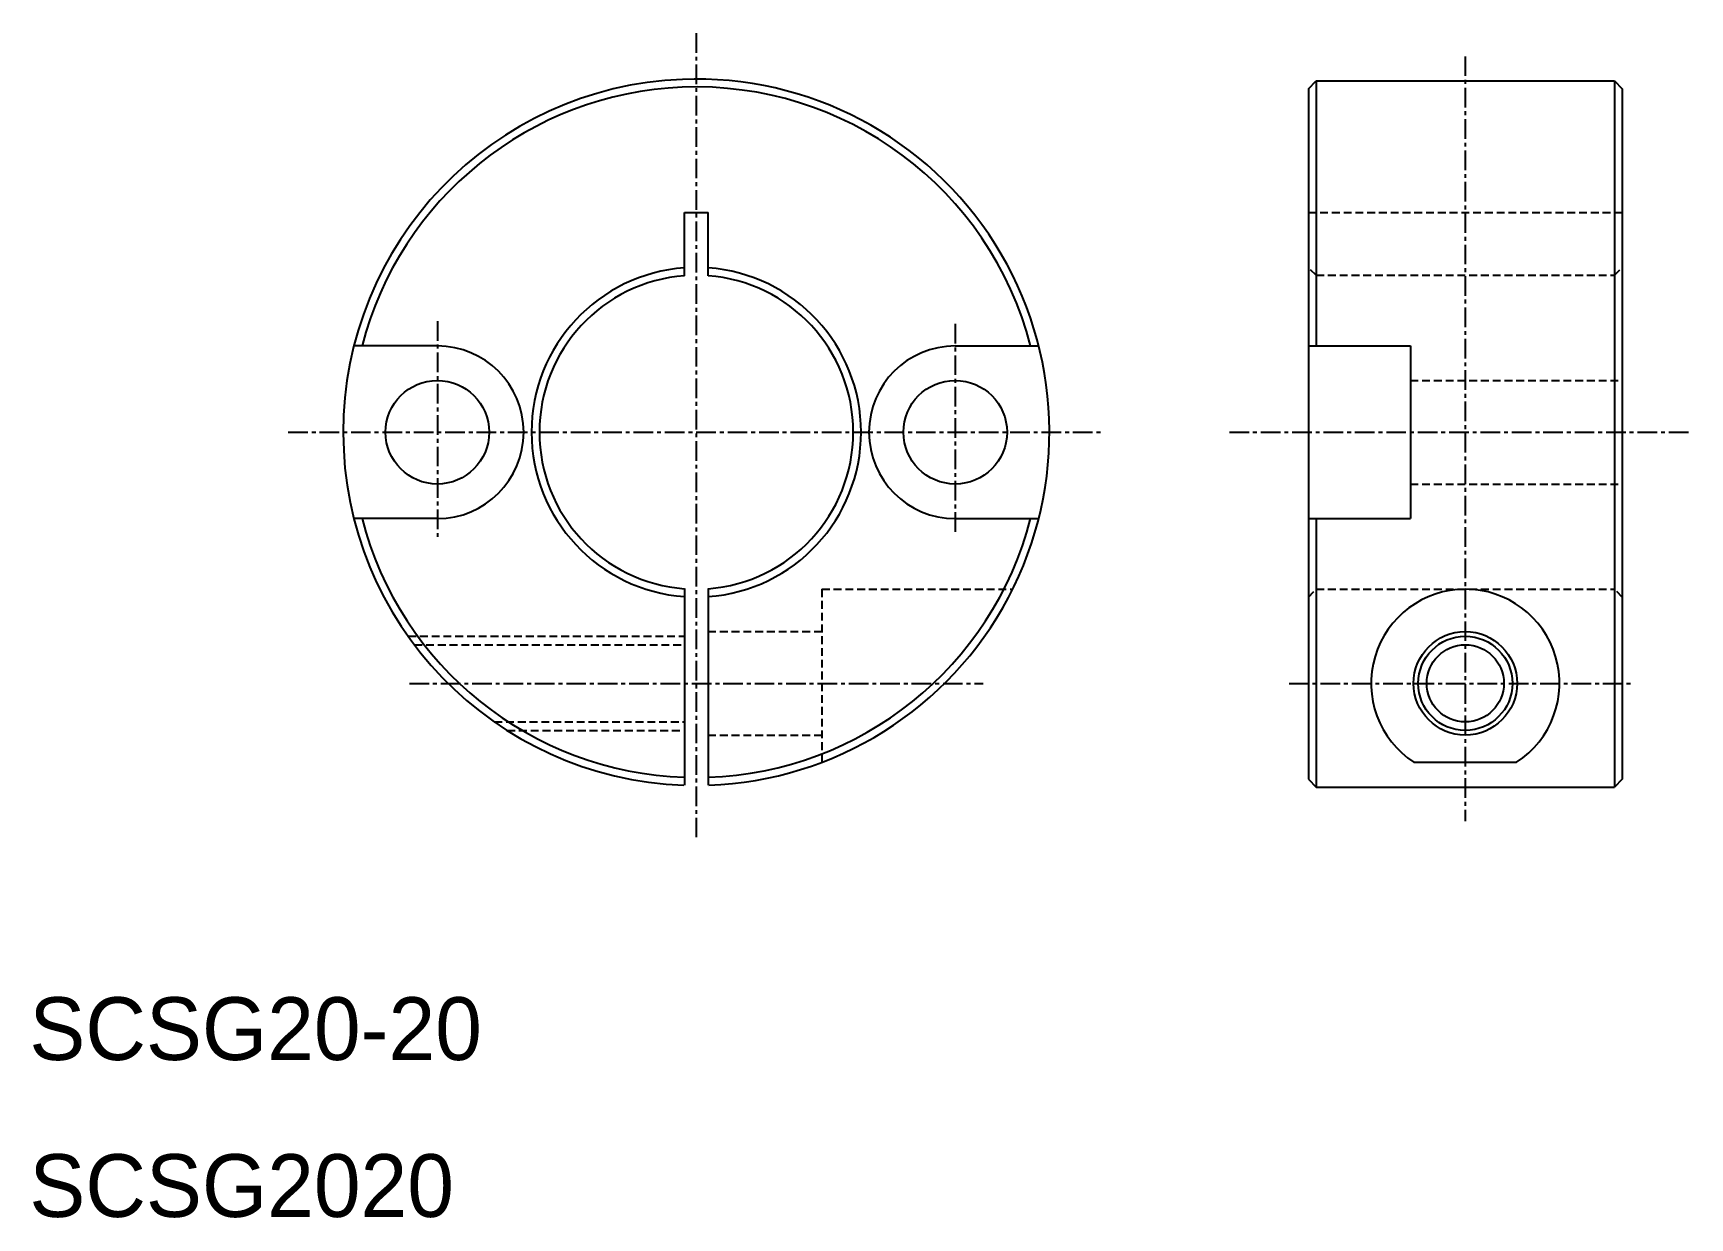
# Model space of a CAD drawing. Extents: x 10 to 116, y 10 to 85.
import ezdxf

# ---------------------------------------------------------------- set-up
doc = ezdxf.new("R2010")
doc.units = 0
doc.linetypes.add('CENTER', pattern=[2, 1.25, -0.25, 0.25, -0.25])
doc.linetypes.add('DASHED', pattern=[0.75, 0.5, -0.25])
doc.layers.get('0').update_dxf_attribs({"linetype": 'CONTINUOUS'})
doc.layers.add('CENTER', color=1, linetype='CENTER')

msp = doc.modelspace()

# ---------------------------------------------------------------- linework, layer by layer
at = {"color": 7, "linetype": 'CONTINUOUS'}
for p, q in [((91.5, 81.89), (92, 82.39)), ((92, 82.39), (111, 82.39)), ((92, 82.39), (92, 65.5)), ((111, 82.39), (111, 37.39)), ((111, 82.39), (111.5, 81.89)), ((91.5, 81.89), (91.5, 67.96)), ((111.5, 81.89), (111.5, 67.96)), ((51.75, 69.97), (51.75, 74)), ((51.75, 74), (53.25, 74)), ((51.75, 74), (53.25, 74)), ((53.25, 69.97), (53.25, 74)), ((91.5, 67.96), (91.5, 52.04)), ((111.5, 67.96), (111.5, 52.04)), ((36, 65.5), (30.68, 65.5)), ((69, 65.5), (74.32, 65.5)), ((91.5, 65.5), (98, 65.5)), ((98, 65.5), (98, 54.5)), ((36, 54.5), (30.68, 54.5)), ((69, 54.5), (74.32, 54.5)), ((91.5, 54.5), (98, 54.5)), ((92, 54.5), (92, 37.39)), ((91.5, 52.04), (91.5, 37.89)), ((111.5, 52.04), (111.5, 37.89)), ((51.75, 50.04), (51.75, 37.51)), ((53.25, 50.04), (53.25, 37.51)), ((98.23, 38.97), (104.77, 38.97)), ((91.5, 37.89), (92, 37.39)), ((92, 37.39), (111, 37.39)), ((111.5, 37.89), (111, 37.39))]:
    msp.add_line(p, q, dxfattribs=at)
at = {"color": 3, "linetype": 'DASHED'}
for p, q in [((91.5, 74), (111.5, 74)), ((92, 70), (91.5, 70.5)), ((92, 70), (111, 70)), ((111, 70), (111.5, 70.5)), ((98, 63.3), (111.5, 63.3)), ((98, 56.7), (111.5, 56.7)), ((60.5, 50), (60.5, 38.97)), ((60.5, 50), (72.66, 50)), ((91.5, 49.5), (92, 50)), ((92, 50), (111, 50)), ((111.5, 49.5), (111, 50)), ((34.14, 47), (51.75, 47)), ((34.53, 46.46), (51.75, 46.46)), ((53.25, 47.3), (60.5, 47.3)), ((39.63, 41.54), (51.75, 41.54)), ((40.45, 41), (51.75, 41)), ((53.25, 40.7), (60.5, 40.7))]:
    msp.add_line(p, q, dxfattribs=at)
at = {"color": 7, "linetype": 'CONTINUOUS'}
for centre, radius in [((36, 60), 3.3), ((69, 60), 3.3), ((101.5, 44), 3.3), ((101.5, 44), 2.46)]:
    msp.add_circle(centre, radius, dxfattribs=at)
at = {"color": 3}
msp.add_circle((101.5, 44), 3, dxfattribs=at)
at = {"color": 7, "linetype": 'CONTINUOUS'}
for centre, radius, start, end in [((52.5, 60), 22.5, 92.2623, 267.9533), ((52.5, 60), 22.5, 272.0467, 92.2623), ((52.5, 60), 22, 92.3234, 165.5225), ((52.5, 60), 22, 14.4775, 92.3234), ((52.5, 60), 10.5, 94.096, 265.904), ((52.5, 60), 10, 94.3012, 265.6988), ((52.5, 60), 10.5, 274.096, 85.904), ((52.5, 60), 10, 274.3012, 85.6988), ((36, 60), 5.5, 270, 90), ((69, 60), 5.5, 90, 270), ((52.5, 60), 22, 194.4775, 268.0464), ((52.5, 60), 22, 271.9536, 345.5225), ((101.5, 44), 6, 303.04, 236.96)]:
    msp.add_arc(centre, radius, start, end, dxfattribs=at)
at = {"layer": 'CENTER', "color": 1, "linetype": 'CENTER'}
for p, q in [((52.5, 85.43), (52.5, 34.19)), ((101.5, 83.95), (101.5, 35.21)), ((36, 67.08), (36, 53.28)), ((69, 66.9), (69, 53.43)), ((26.5, 60), (78.5, 60)), ((86.47, 60), (115.81, 60)), ((34.22, 44), (70.78, 44)), ((90.27, 44), (112.19, 44))]:
    msp.add_line(p, q, dxfattribs=at)

# ---------------------------------------------------------------- texts
at = {"color": 7, "linetype": 'CONTINUOUS'}
for s, p in [('SCSG20-20', (10, 20)), ('SCSG2020', (10, 10))]:
    msp.add_text(s, height=4, dxfattribs=at).set_placement(p)

doc.saveas('drawing.dxf')
